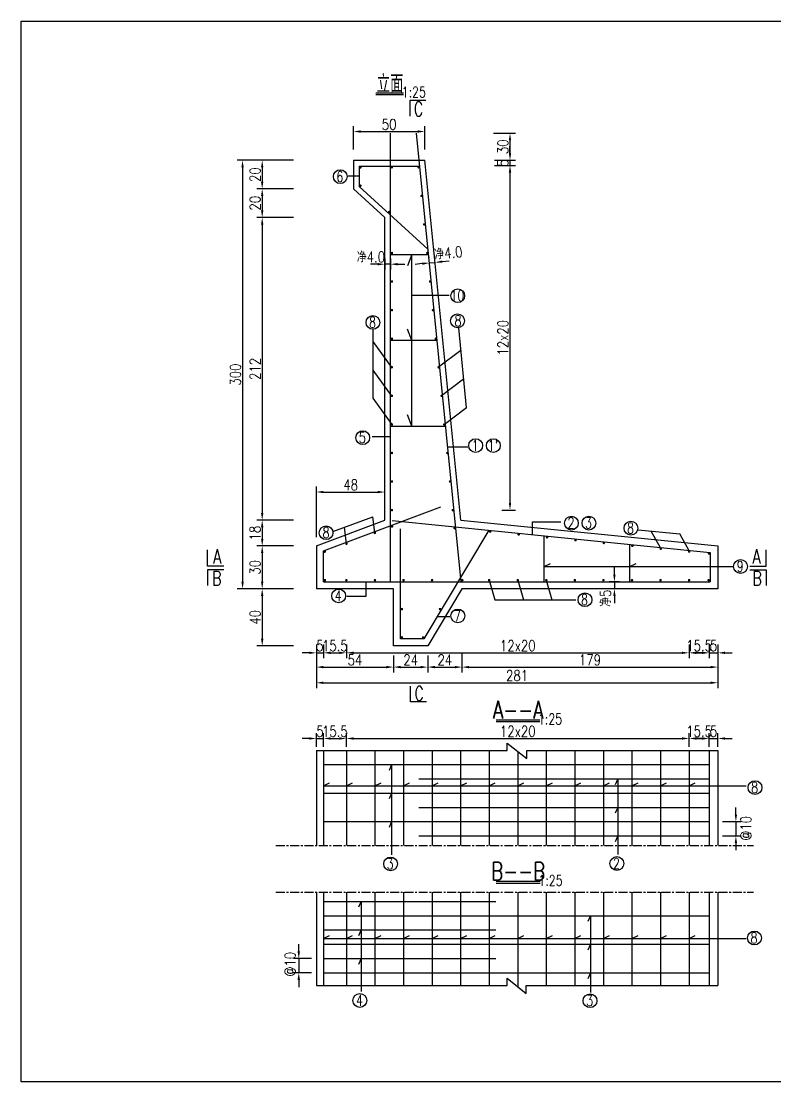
# Model space of a CAD drawing. Header units: millimetres. Extents: x 2923 to 12523, y -1268 to 4624.
# Drawn here: x 3448 to 3976, y -1268 to -525 of the extents above; entities that cross this region are included whole.
import ezdxf
from ezdxf.enums import TextEntityAlignment as Align

# ---------------------------------------------------------------- set-up
doc = ezdxf.new("R2010")
doc.units = ezdxf.units.MM
doc.linetypes.add('CENTER', pattern=[2, 1.25, -0.25, 0.25, -0.25])
for name, color, linetype in [('lk', 7, 'Continuous'), ('中心线', 3, 'CENTER'), ('文字', 7, 'Continuous'), ('标注', 4, 'Continuous'), ('钢筋', 6, 'Continuous')]:
    doc.layers.add(name, color=color, linetype=linetype)
doc.styles.add('XGhz', font='simplex1.shx', dxfattribs={"width": 0.8, "bigfont": 'hztxt.shx'})
doc.styles.add('XGsz', font='simplex1.shx', dxfattribs={"width": 0.8, "bigfont": 'hztxt.shx'})
doc.styles.add('数字', font='simplex1.shx', dxfattribs={"width": 0.8, "bigfont": 'hztxt.shx'})
doc.dimstyles.new('STANDARD25', dxfattribs={"dimscale": 2.5, "dimtxt": 3, "dimasz": 2, "dimexe": 1.5, "dimexo": 2.5, "dimgap": 0.5, "dimtad": 1, "dimdec": 0, "dimrnd": 0.1, "dimzin": 0, "dimdsep": 46, "dimtxsty": 'XGsz', "dimcen": 0.09, "dimdle": 1, "dimclrd": 256, "dimclre": 256, "dimclrt": 256, "dimadec": 0, "dimazin": 0, "dimtfac": 1, "dimtdec": 0, "dimtix": 1, "dimtmove": 2, "dimatfit": 3, "dimfxl": 0, "dimtolj": 1, "dimtzin": 0, "dimlwd": -1, "dimlwe": -1, "dimarcsym": 0})

# ---------------------------------------------------------------- blocks, each defined once
blk = doc.blocks.new('*D105')
at = {"layer": 'DEFPOINTS', "color": 0}
for p in [(3645.24, -922.82), (3616.99, -962.82), (3645.24, -962.82)]:
    blk.add_point(p, dxfattribs=at)
at = {"layer": '标注'}
for p, q in [((3638.99, -922.82), (3613.24, -922.82)), ((3616.99, -927.82), (3616.99, -957.82)), ((3638.99, -962.82), (3613.24, -962.82))]:
    blk.add_line(p, q, dxfattribs=at)
for points in [[(3616.15, -927.82), (3617.82, -927.82), (3616.99, -922.82)], [(3616.15, -957.82), (3617.82, -957.82), (3616.99, -962.82)]]:
    blk.add_solid(points, dxfattribs=at)
at = {"layer": '标注', "insert": (3611.99, -942.82), "char_height": 7.5, "attachment_point": 5, "rotation": 90, "style": 'XGsz'}
blk.add_mtext('\\A1;40', dxfattribs=at)
blk = doc.blocks.new('*D106')
at = {"layer": 'DEFPOINTS', "color": 0}
for p in [(3645.24, -892.82), (3616.99, -922.82), (3645.24, -922.82)]:
    blk.add_point(p, dxfattribs=at)
at = {"layer": '标注'}
for p, q in [((3638.99, -892.82), (3613.24, -892.82)), ((3616.99, -897.82), (3616.99, -917.82)), ((3638.99, -922.82), (3613.24, -922.82))]:
    blk.add_line(p, q, dxfattribs=at)
for points in [[(3616.15, -897.82), (3617.82, -897.82), (3616.99, -892.82)], [(3616.15, -917.82), (3617.82, -917.82), (3616.99, -922.82)]]:
    blk.add_solid(points, dxfattribs=at)
at = {"layer": '标注', "insert": (3611.99, -907.82), "char_height": 7.5, "attachment_point": 5, "rotation": 90, "style": 'XGsz'}
blk.add_mtext('\\A1;30', dxfattribs=at)
blk = doc.blocks.new('*D101')
at = {"layer": 'DEFPOINTS', "color": 0}
for p in [(3623.22, -622.82), (3603.24, -922.82), (3645.24, -922.82)]:
    blk.add_point(p, dxfattribs=at)
at = {"layer": '标注'}
for p, q in [((3616.97, -622.82), (3599.49, -622.82)), ((3603.24, -627.82), (3603.24, -917.82)), ((3638.99, -922.82), (3599.49, -922.82))]:
    blk.add_line(p, q, dxfattribs=at)
for points in [[(3602.41, -627.82), (3604.08, -627.82), (3603.24, -622.82)], [(3602.41, -917.82), (3604.08, -917.82), (3603.24, -922.82)]]:
    blk.add_solid(points, dxfattribs=at)
at = {"layer": '标注', "insert": (3598.24, -772.82), "char_height": 7.5, "attachment_point": 5, "rotation": 90, "style": 'XGsz'}
blk.add_mtext('\\A1;300', dxfattribs=at)
blk = doc.blocks.new('*D107')
at = {"layer": 'DEFPOINTS', "color": 0}
for p in [(3645.24, -874.82), (3616.99, -892.82), (3645.24, -892.82)]:
    blk.add_point(p, dxfattribs=at)
at = {"layer": '标注'}
for p, q in [((3638.99, -874.82), (3613.24, -874.82)), ((3616.99, -879.82), (3616.99, -887.82)), ((3638.99, -892.82), (3613.24, -892.82))]:
    blk.add_line(p, q, dxfattribs=at)
for points in [[(3616.15, -879.82), (3617.82, -879.82), (3616.99, -874.82)], [(3616.15, -887.82), (3617.82, -887.82), (3616.99, -892.82)]]:
    blk.add_solid(points, dxfattribs=at)
at = {"layer": '标注', "insert": (3611.99, -883.82), "char_height": 7.5, "attachment_point": 5, "rotation": 90, "style": 'XGsz'}
blk.add_mtext('\\A1;18', dxfattribs=at)
blk = doc.blocks.new('*D100')
at = {"layer": 'DEFPOINTS', "color": 0}
for p in [(3645.24, -662.82), (3616.99, -874.82), (3645.24, -874.82)]:
    blk.add_point(p, dxfattribs=at)
at = {"layer": '标注'}
for p, q in [((3638.99, -662.82), (3613.24, -662.82)), ((3616.99, -667.82), (3616.99, -869.82)), ((3638.99, -874.82), (3613.24, -874.82))]:
    blk.add_line(p, q, dxfattribs=at)
for points in [[(3616.15, -667.82), (3617.82, -667.82), (3616.99, -662.82)], [(3616.15, -869.82), (3617.82, -869.82), (3616.99, -874.82)]]:
    blk.add_solid(points, dxfattribs=at)
at = {"layer": '标注', "insert": (3611.99, -768.82), "char_height": 7.5, "attachment_point": 5, "rotation": 90, "style": 'XGsz'}
blk.add_mtext('\\A1;212', dxfattribs=at)
blk = doc.blocks.new('*D109')
at = {"layer": 'DEFPOINTS', "color": 0}
for p in [(3645.24, -622.82), (3616.99, -642.82), (3645.24, -642.82)]:
    blk.add_point(p, dxfattribs=at)
at = {"layer": '标注'}
for p, q in [((3638.99, -622.82), (3613.24, -622.82)), ((3616.99, -627.82), (3616.99, -637.82)), ((3638.99, -642.82), (3613.24, -642.82))]:
    blk.add_line(p, q, dxfattribs=at)
for points in [[(3616.15, -627.82), (3617.82, -627.82), (3616.99, -622.82)], [(3616.15, -637.82), (3617.82, -637.82), (3616.99, -642.82)]]:
    blk.add_solid(points, dxfattribs=at)
at = {"layer": '标注', "insert": (3611.99, -632.82), "char_height": 7.5, "attachment_point": 5, "rotation": 90, "style": 'XGsz'}
blk.add_mtext('\\A1;20', dxfattribs=at)
blk = doc.blocks.new('*D108')
at = {"layer": 'DEFPOINTS', "color": 0}
for p in [(3623.22, -642.82), (3615.14, -662.82), (3616.99, -662.82)]:
    blk.add_point(p, dxfattribs=at)
at = {"layer": '标注'}
for p, q in [((3616.97, -642.82), (3613.24, -642.82)), ((3616.99, -647.82), (3616.99, -657.82)), ((3621.39, -662.82), (3620.74, -662.82))]:
    blk.add_line(p, q, dxfattribs=at)
for points in [[(3616.15, -647.82), (3617.82, -647.82), (3616.99, -642.82)], [(3616.15, -657.82), (3617.82, -657.82), (3616.99, -662.82)]]:
    blk.add_solid(points, dxfattribs=at)
at = {"layer": '标注', "insert": (3611.99, -652.82), "char_height": 7.5, "attachment_point": 5, "rotation": 90, "style": 'XGsz'}
blk.add_mtext('\\A1;20', dxfattribs=at)
blk = doc.blocks.new('*D102')
at = {"layer": 'DEFPOINTS', "color": 0}
for p in [(3654.9, -958.83), (3936.09, -961.59), (3936.09, -988.58)]:
    blk.add_point(p, dxfattribs=at)
at = {"layer": '标注'}
for p, q in [((3654.9, -965.08), (3654.9, -992.33)), ((3936.09, -967.84), (3936.09, -992.33)), ((3659.9, -988.58), (3931.09, -988.58))]:
    blk.add_line(p, q, dxfattribs=at)
for points in [[(3659.9, -987.75), (3659.9, -989.41), (3654.9, -988.58)], [(3931.09, -987.75), (3931.09, -989.41), (3936.09, -988.58)]]:
    blk.add_solid(points, dxfattribs=at)
at = {"layer": '标注', "insert": (3795.49, -983.58), "char_height": 7.5, "attachment_point": 5, "style": 'XGsz'}
blk.add_mtext('\\A1;281', dxfattribs=at)
blk = doc.blocks.new('*D103')
at = {"layer": 'DEFPOINTS', "color": 0}
for p in [(3756.9, -961.56), (3936.09, -963.69), (3936.09, -977.61)]:
    blk.add_point(p, dxfattribs=at)
at = {"layer": '标注'}
for p, q in [((3756.9, -967.81), (3756.9, -981.36)), ((3936.09, -969.94), (3936.09, -981.36)), ((3761.9, -977.61), (3931.09, -977.61))]:
    blk.add_line(p, q, dxfattribs=at)
for points in [[(3761.9, -976.78), (3761.9, -978.44), (3756.9, -977.61)], [(3931.09, -976.78), (3931.09, -978.44), (3936.09, -977.61)]]:
    blk.add_solid(points, dxfattribs=at)
at = {"layer": '标注', "insert": (3846.49, -972.61), "char_height": 7.5, "attachment_point": 5, "style": 'XGsz'}
blk.add_mtext('\\A1;179', dxfattribs=at)
blk = doc.blocks.new('*D104')
at = {"layer": 'DEFPOINTS', "color": 0}
for p in [(3654.9, -963.11), (3708.9, -963.2), (3708.9, -977.61)]:
    blk.add_point(p, dxfattribs=at)
at = {"layer": '标注'}
for p, q in [((3654.9, -969.36), (3654.9, -981.36)), ((3708.9, -969.45), (3708.9, -981.36)), ((3659.9, -977.61), (3703.9, -977.61))]:
    blk.add_line(p, q, dxfattribs=at)
for points in [[(3659.9, -976.78), (3659.9, -978.44), (3654.9, -977.61)], [(3703.9, -976.78), (3703.9, -978.44), (3708.9, -977.61)]]:
    blk.add_solid(points, dxfattribs=at)
at = {"layer": '标注', "insert": (3681.9, -972.61), "char_height": 7.5, "attachment_point": 5, "style": 'XGsz'}
blk.add_mtext('\\A1;54', dxfattribs=at)
blk = doc.blocks.new('*D112')
at = {"layer": 'DEFPOINTS', "color": 0}
for p in [(3702.9, -855.04), (3702.9, -874.82), (3654.9, -892.82)]:
    blk.add_point(p, dxfattribs=at)
at = {"layer": '标注'}
for p, q in [((3654.9, -886.57), (3654.9, -851.29)), ((3702.9, -868.57), (3702.9, -851.29)), ((3659.9, -855.04), (3697.9, -855.04))]:
    blk.add_line(p, q, dxfattribs=at)
for points in [[(3659.9, -854.21), (3659.9, -855.88), (3654.9, -855.04)], [(3697.9, -854.21), (3697.9, -855.88), (3702.9, -855.04)]]:
    blk.add_solid(points, dxfattribs=at)
at = {"layer": '标注', "insert": (3678.9, -850.04), "char_height": 7.5, "attachment_point": 5, "style": 'XGsz'}
blk.add_mtext('\\A1;48', dxfattribs=at)
blk = doc.blocks.new('*D111')
at = {"layer": 'DEFPOINTS', "color": 0}
for p in [(3708.9, -963.2), (3732.9, -963.2), (3732.9, -977.61)]:
    blk.add_point(p, dxfattribs=at)
at = {"layer": '标注'}
for p, q in [((3708.9, -969.45), (3708.9, -981.36)), ((3732.9, -969.45), (3732.9, -981.36)), ((3713.9, -977.61), (3727.9, -977.61))]:
    blk.add_line(p, q, dxfattribs=at)
for points in [[(3713.9, -976.78), (3713.9, -978.44), (3708.9, -977.61)], [(3727.9, -976.78), (3727.9, -978.44), (3732.9, -977.61)]]:
    blk.add_solid(points, dxfattribs=at)
at = {"layer": '标注', "insert": (3720.9, -972.61), "char_height": 7.5, "attachment_point": 5, "style": 'XGsz'}
blk.add_mtext('\\A1;24', dxfattribs=at)
blk = doc.blocks.new('*D110')
at = {"layer": 'DEFPOINTS', "color": 0}
for p in [(3732.9, -963.2), (3756.9, -962.99), (3756.9, -977.61)]:
    blk.add_point(p, dxfattribs=at)
at = {"layer": '标注'}
for p, q in [((3732.9, -969.45), (3732.9, -981.36)), ((3756.9, -969.24), (3756.9, -981.36)), ((3737.9, -977.61), (3751.9, -977.61))]:
    blk.add_line(p, q, dxfattribs=at)
for points in [[(3737.9, -976.78), (3737.9, -978.44), (3732.9, -977.61)], [(3751.9, -976.78), (3751.9, -978.44), (3756.9, -977.61)]]:
    blk.add_solid(points, dxfattribs=at)
at = {"layer": '标注', "insert": (3744.9, -972.61), "char_height": 7.5, "attachment_point": 5, "style": 'XGsz'}
blk.add_mtext('\\A1;24', dxfattribs=at)
blk = doc.blocks.new('*D113')
at = {"layer": 'DEFPOINTS', "color": 0}
for p in [(3873.45, -917.82), (3863.64, -922.82), (3873.45, -922.82)]:
    blk.add_point(p, dxfattribs=at)
at = {"layer": '文字'}
for p, q in [((3863.64, -912.82), (3863.64, -907.82)), ((3867.2, -917.82), (3859.89, -917.82)), ((3863.64, -917.82), (3863.64, -922.82)), ((3867.2, -922.82), (3859.89, -922.82)), ((3863.64, -927.82), (3863.64, -932.82))]:
    blk.add_line(p, q, dxfattribs=at)
for points in [[(3862.8, -912.82), (3864.47, -912.82), (3863.64, -917.82)], [(3862.8, -927.82), (3864.47, -927.82), (3863.64, -922.82)]]:
    blk.add_solid(points, dxfattribs=at)
at = {"layer": '文字', "insert": (3857.46, -931.46), "char_height": 7.5, "attachment_point": 5, "rotation": 90, "style": 'XGhz'}
blk.add_mtext('\\A1; 净5', dxfattribs=at)
blk = doc.blocks.new('*D114')
at = {"layer": 'DEFPOINTS', "color": 0}
for p in [(3933.12, -1085.82), (3933.12, -1095.82), (3948.7, -1095.82)]:
    blk.add_point(p, dxfattribs=at)
at = {"layer": '文字'}
for p, q in [((3948.7, -1080.82), (3948.7, -1075.82)), ((3939.37, -1085.82), (3952.45, -1085.82)), ((3948.7, -1085.82), (3948.7, -1095.82)), ((3939.37, -1095.82), (3952.45, -1095.82)), ((3948.7, -1100.82), (3948.7, -1105.82))]:
    blk.add_line(p, q, dxfattribs=at)
for points in [[(3947.87, -1080.82), (3949.54, -1080.82), (3948.7, -1085.82)], [(3947.87, -1100.82), (3949.54, -1100.82), (3948.7, -1095.82)]]:
    blk.add_solid(points, dxfattribs=at)
at = {"layer": '文字', "insert": (3955.74, -1090.44), "char_height": 7.5, "attachment_point": 5, "rotation": 90, "style": 'XGsz'}
blk.add_mtext('\\A1;@10', dxfattribs=at)
blk = doc.blocks.new('*D115')
at = {"layer": 'DEFPOINTS', "color": 0}
for p in [(3657.83, -1181.64), (3642.6, -1191.64), (3657.83, -1191.64)]:
    blk.add_point(p, dxfattribs=at)
at = {"layer": '文字'}
for p, q in [((3642.6, -1176.64), (3642.6, -1171.64)), ((3651.58, -1181.64), (3638.85, -1181.64)), ((3642.6, -1181.64), (3642.6, -1191.64)), ((3651.58, -1191.64), (3638.85, -1191.64)), ((3642.6, -1196.64), (3642.6, -1201.64))]:
    blk.add_line(p, q, dxfattribs=at)
for points in [[(3641.77, -1176.64), (3643.44, -1176.64), (3642.6, -1181.64)], [(3641.77, -1196.64), (3643.44, -1196.64), (3642.6, -1191.64)]]:
    blk.add_solid(points, dxfattribs=at)
at = {"layer": '文字', "insert": (3636.56, -1185.59), "char_height": 7.5, "attachment_point": 5, "rotation": 90, "style": 'XGsz'}
blk.add_mtext('\\A1;@10', dxfattribs=at)
blk = doc.blocks.new('*D267')
at = {"layer": 'DEFPOINTS', "color": 0}
for p in [(3773.4, -626.37), (3778.58, -867.66), (3790.51, -867.66)]:
    blk.add_point(p, dxfattribs=at)
at = {"layer": '标注'}
for p, q in [((3779.65, -626.37), (3794.26, -626.37)), ((3790.51, -631.37), (3790.51, -862.66)), ((3784.83, -867.66), (3794.26, -867.66))]:
    blk.add_line(p, q, dxfattribs=at)
for points in [[(3789.68, -631.37), (3791.34, -631.37), (3790.51, -626.37)], [(3789.68, -862.66), (3791.34, -862.66), (3790.51, -867.66)]]:
    blk.add_solid(points, dxfattribs=at)
at = {"layer": '标注', "insert": (3785.51, -747.02), "char_height": 7.5, "attachment_point": 5, "rotation": 90, "style": 'XGsz'}
blk.add_mtext('\\A1;12x20', dxfattribs=at)
blk = doc.blocks.new('*D268')
at = {"layer": 'DEFPOINTS', "color": 0}
for p in [(3772.65, -603.88), (3773.4, -622.82), (3790.51, -622.82)]:
    blk.add_point(p, dxfattribs=at)
at = {"layer": '标注'}
for p, q in [((3778.9, -603.88), (3794.26, -603.88)), ((3790.51, -608.88), (3790.51, -617.82)), ((3779.65, -622.82), (3794.26, -622.82))]:
    blk.add_line(p, q, dxfattribs=at)
for points in [[(3789.68, -608.88), (3791.34, -608.88), (3790.51, -603.88)], [(3789.68, -617.82), (3791.34, -617.82), (3790.51, -622.82)]]:
    blk.add_solid(points, dxfattribs=at)
at = {"layer": '标注', "insert": (3785.51, -613.35), "char_height": 7.5, "attachment_point": 5, "rotation": 90, "style": 'XGsz'}
blk.add_mtext('\\A1;30', dxfattribs=at)
blk = doc.blocks.new('*D269')
at = {"layer": 'DEFPOINTS', "color": 0}
for p in [(3773.4, -622.82), (3773.4, -626.37), (3790.51, -626.37)]:
    blk.add_point(p, dxfattribs=at)
at = {"layer": '标注'}
for p, q in [((3790.51, -617.82), (3790.51, -612.82)), ((3779.65, -622.82), (3794.26, -622.82)), ((3790.51, -622.82), (3790.51, -626.37)), ((3779.65, -626.37), (3794.26, -626.37)), ((3790.51, -631.37), (3790.51, -636.37))]:
    blk.add_line(p, q, dxfattribs=at)
for points in [[(3789.68, -617.82), (3791.34, -617.82), (3790.51, -622.82)], [(3789.68, -631.37), (3791.34, -631.37), (3790.51, -626.37)]]:
    blk.add_solid(points, dxfattribs=at)
at = {"layer": '标注', "insert": (3785.51, -624.6), "char_height": 7.5, "attachment_point": 5, "rotation": 90, "style": 'XGsz'}
blk.add_mtext('\\A1;5', dxfattribs=at)
blk = doc.blocks.new('*D275')
at = {"layer": 'DEFPOINTS', "color": 0}
for p in [(3659.9, -1027.59), (3654.9, -1039.73), (3659.9, -1039.73)]:
    blk.add_point(p, dxfattribs=at)
at = {"layer": '标注'}
for p, q in [((3654.9, -1033.48), (3654.9, -1023.84)), ((3659.9, -1033.48), (3659.9, -1023.84)), ((3649.9, -1027.59), (3644.9, -1027.59)), ((3654.9, -1027.59), (3659.9, -1027.59)), ((3664.9, -1027.59), (3669.9, -1027.59))]:
    blk.add_line(p, q, dxfattribs=at)
for points in [[(3649.9, -1026.75), (3649.9, -1028.42), (3654.9, -1027.59)], [(3664.9, -1026.75), (3664.9, -1028.42), (3659.9, -1027.59)]]:
    blk.add_solid(points, dxfattribs=at)
at = {"layer": '标注', "insert": (3657.4, -1022.59), "char_height": 7.5, "attachment_point": 5, "style": 'XGsz'}
blk.add_mtext('\\A1;5', dxfattribs=at)
blk = doc.blocks.new('*D276')
at = {"layer": 'DEFPOINTS', "color": 0}
for p in [(3675.94, -1027.59), (3659.9, -1039.73), (3675.94, -1039.73)]:
    blk.add_point(p, dxfattribs=at)
at = {"layer": '标注'}
for p, q in [((3659.9, -1033.48), (3659.9, -1023.84)), ((3675.94, -1033.48), (3675.94, -1023.84)), ((3664.9, -1027.59), (3670.94, -1027.59))]:
    blk.add_line(p, q, dxfattribs=at)
for points in [[(3664.9, -1026.75), (3664.9, -1028.42), (3659.9, -1027.59)], [(3670.94, -1026.75), (3670.94, -1028.42), (3675.94, -1027.59)]]:
    blk.add_solid(points, dxfattribs=at)
at = {"layer": '标注', "insert": (3667.92, -1022.59), "char_height": 7.5, "attachment_point": 5, "style": 'XGsz'}
blk.add_mtext('\\A1;15.5', dxfattribs=at)
blk = doc.blocks.new('*D277')
at = {"layer": 'DEFPOINTS', "color": 0}
for p in [(3915.94, -1027.59), (3675.94, -1039.73), (3915.94, -1039.73)]:
    blk.add_point(p, dxfattribs=at)
at = {"layer": '标注'}
for p, q in [((3675.94, -1033.48), (3675.94, -1023.84)), ((3915.94, -1033.48), (3915.94, -1023.84)), ((3680.94, -1027.59), (3910.94, -1027.59))]:
    blk.add_line(p, q, dxfattribs=at)
for points in [[(3680.94, -1026.75), (3680.94, -1028.42), (3675.94, -1027.59)], [(3910.94, -1026.75), (3910.94, -1028.42), (3915.94, -1027.59)]]:
    blk.add_solid(points, dxfattribs=at)
at = {"layer": '标注', "insert": (3795.94, -1022.59), "char_height": 7.5, "attachment_point": 5, "style": 'XGsz'}
blk.add_mtext('\\A1;12x20', dxfattribs=at)
blk = doc.blocks.new('*D278')
at = {"layer": 'DEFPOINTS', "color": 0}
for p in [(3930.06, -1027.59), (3915.94, -1039.73), (3930.06, -1039.73)]:
    blk.add_point(p, dxfattribs=at)
at = {"layer": '标注'}
for p, q in [((3915.94, -1033.48), (3915.94, -1023.84)), ((3930.06, -1033.48), (3930.06, -1023.84)), ((3920.94, -1027.59), (3925.06, -1027.59))]:
    blk.add_line(p, q, dxfattribs=at)
for points in [[(3920.94, -1026.75), (3920.94, -1028.42), (3915.94, -1027.59)], [(3925.06, -1026.75), (3925.06, -1028.42), (3930.06, -1027.59)]]:
    blk.add_solid(points, dxfattribs=at)
at = {"layer": '标注', "insert": (3923, -1022.59), "char_height": 7.5, "attachment_point": 5, "style": 'XGsz'}
blk.add_mtext('\\A1;15.5', dxfattribs=at)
blk = doc.blocks.new('*D279')
at = {"layer": 'DEFPOINTS', "color": 0}
for p in [(3936.09, -1027.59), (3930.06, -1039.73), (3936.09, -1039.73)]:
    blk.add_point(p, dxfattribs=at)
at = {"layer": '标注'}
for p, q in [((3930.06, -1033.48), (3930.06, -1023.84)), ((3936.09, -1033.48), (3936.09, -1023.84)), ((3925.06, -1027.59), (3920.06, -1027.59)), ((3930.06, -1027.59), (3936.09, -1027.59)), ((3941.09, -1027.59), (3946.09, -1027.59))]:
    blk.add_line(p, q, dxfattribs=at)
for points in [[(3925.06, -1026.75), (3925.06, -1028.42), (3930.06, -1027.59)], [(3941.09, -1026.75), (3941.09, -1028.42), (3936.09, -1027.59)]]:
    blk.add_solid(points, dxfattribs=at)
at = {"layer": '标注', "insert": (3933.08, -1022.59), "char_height": 7.5, "attachment_point": 5, "style": 'XGsz'}
blk.add_mtext('\\A1;5', dxfattribs=at)
blk = doc.blocks.new('*D282')
at = {"layer": 'DEFPOINTS', "color": 0}
for p in [(3675.94, -955.48), (3915.94, -955.48), (3915.94, -967.62)]:
    blk.add_point(p, dxfattribs=at)
at = {"layer": '标注'}
for p, q in [((3675.94, -961.73), (3675.94, -971.37)), ((3915.94, -961.73), (3915.94, -971.37)), ((3680.94, -967.62), (3910.94, -967.62))]:
    blk.add_line(p, q, dxfattribs=at)
for points in [[(3680.94, -966.79), (3680.94, -968.45), (3675.94, -967.62)], [(3910.94, -966.79), (3910.94, -968.45), (3915.94, -967.62)]]:
    blk.add_solid(points, dxfattribs=at)
at = {"layer": '标注', "insert": (3795.94, -962.62), "char_height": 7.5, "attachment_point": 5, "style": 'XGsz'}
blk.add_mtext('\\A1;12x20', dxfattribs=at)
blk = doc.blocks.new('*D284')
at = {"layer": 'DEFPOINTS', "color": 0}
for p in [(3930.06, -955.48), (3936.09, -955.48), (3936.09, -967.62)]:
    blk.add_point(p, dxfattribs=at)
at = {"layer": '标注'}
for p, q in [((3930.06, -961.73), (3930.06, -971.37)), ((3936.09, -961.73), (3936.09, -971.37)), ((3925.06, -967.62), (3920.06, -967.62)), ((3930.06, -967.62), (3936.09, -967.62)), ((3941.09, -967.62), (3946.09, -967.62))]:
    blk.add_line(p, q, dxfattribs=at)
for points in [[(3925.06, -966.79), (3925.06, -968.45), (3930.06, -967.62)], [(3941.09, -966.79), (3941.09, -968.45), (3936.09, -967.62)]]:
    blk.add_solid(points, dxfattribs=at)
at = {"layer": '标注', "insert": (3933.08, -962.62), "char_height": 7.5, "attachment_point": 5, "style": 'XGsz'}
blk.add_mtext('\\A1;5', dxfattribs=at)
blk = doc.blocks.new('*D283')
at = {"layer": 'DEFPOINTS', "color": 0}
for p in [(3915.94, -955.48), (3930.06, -955.48), (3930.06, -967.62)]:
    blk.add_point(p, dxfattribs=at)
at = {"layer": '标注'}
for p, q in [((3915.94, -961.73), (3915.94, -971.37)), ((3930.06, -961.73), (3930.06, -971.37)), ((3920.94, -967.62), (3925.06, -967.62))]:
    blk.add_line(p, q, dxfattribs=at)
for points in [[(3920.94, -966.79), (3920.94, -968.45), (3915.94, -967.62)], [(3925.06, -966.79), (3925.06, -968.45), (3930.06, -967.62)]]:
    blk.add_solid(points, dxfattribs=at)
at = {"layer": '标注', "insert": (3923, -962.62), "char_height": 7.5, "attachment_point": 5, "style": 'XGsz'}
blk.add_mtext('\\A1;15.5', dxfattribs=at)
blk = doc.blocks.new('*D281')
at = {"layer": 'DEFPOINTS', "color": 0}
for p in [(3659.9, -955.48), (3675.94, -955.48), (3675.94, -967.62)]:
    blk.add_point(p, dxfattribs=at)
at = {"layer": '标注'}
for p, q in [((3659.9, -961.73), (3659.9, -971.37)), ((3675.94, -961.73), (3675.94, -971.37)), ((3664.9, -967.62), (3670.94, -967.62))]:
    blk.add_line(p, q, dxfattribs=at)
for points in [[(3664.9, -966.79), (3664.9, -968.45), (3659.9, -967.62)], [(3670.94, -966.79), (3670.94, -968.45), (3675.94, -967.62)]]:
    blk.add_solid(points, dxfattribs=at)
at = {"layer": '标注', "insert": (3667.92, -962.62), "char_height": 7.5, "attachment_point": 5, "style": 'XGsz'}
blk.add_mtext('\\A1;15.5', dxfattribs=at)
blk = doc.blocks.new('*D280')
at = {"layer": 'DEFPOINTS', "color": 0}
for p in [(3654.9, -955.48), (3659.9, -955.48), (3659.9, -967.62)]:
    blk.add_point(p, dxfattribs=at)
at = {"layer": '标注'}
for p, q in [((3654.9, -961.73), (3654.9, -971.37)), ((3659.9, -961.73), (3659.9, -971.37)), ((3649.9, -967.62), (3644.9, -967.62)), ((3654.9, -967.62), (3659.9, -967.62)), ((3664.9, -967.62), (3669.9, -967.62))]:
    blk.add_line(p, q, dxfattribs=at)
for points in [[(3649.9, -966.79), (3649.9, -968.45), (3654.9, -967.62)], [(3664.9, -966.79), (3664.9, -968.45), (3659.9, -967.62)]]:
    blk.add_solid(points, dxfattribs=at)
at = {"layer": '标注', "insert": (3657.4, -962.62), "char_height": 7.5, "attachment_point": 5, "style": 'XGsz'}
blk.add_mtext('\\A1;5', dxfattribs=at)
blk = doc.blocks.new('*D318')
at = {"layer": 'DEFPOINTS', "color": 0}
for p in [(3730.89, -602.67), (3680.92, -621.57), (3730.89, -621.57)]:
    blk.add_point(p, dxfattribs=at)
at = {"layer": '标注'}
for p, q in [((3680.92, -615.32), (3680.92, -598.92)), ((3730.89, -615.32), (3730.89, -598.92)), ((3685.92, -602.67), (3725.89, -602.67))]:
    blk.add_line(p, q, dxfattribs=at)
for points in [[(3685.92, -601.83), (3685.92, -603.5), (3680.92, -602.67)], [(3725.89, -601.83), (3725.89, -603.5), (3730.89, -602.67)]]:
    blk.add_solid(points, dxfattribs=at)
at = {"layer": '标注', "insert": (3705.9, -597.67), "char_height": 7.5, "attachment_point": 5, "style": 'XGsz'}
blk.add_mtext('\\A1;50', dxfattribs=at)
blk = doc.blocks.new('*D319')
at = {"layer": 'DEFPOINTS', "color": 0}
for p in [(3702.88, -685.36), (3706.88, -685.36), (3702.88, -695.53)]:
    blk.add_point(p, dxfattribs=at)
at = {"layer": '标注'}
for p, q in [((3697.88, -695.53), (3692.88, -695.53)), ((3702.88, -691.61), (3702.88, -699.28)), ((3706.88, -695.53), (3702.88, -695.53)), ((3706.88, -691.61), (3706.88, -699.28)), ((3711.88, -695.53), (3716.88, -695.53))]:
    blk.add_line(p, q, dxfattribs=at)
for points in [[(3697.88, -694.7), (3697.88, -696.37), (3702.88, -695.53)], [(3711.88, -694.7), (3711.88, -696.37), (3706.88, -695.53)]]:
    blk.add_solid(points, dxfattribs=at)
at = {"layer": '标注', "insert": (3693.12, -690.45), "char_height": 7.5, "attachment_point": 5, "style": 'XGsz'}
blk.add_mtext('\\A1;净4.0', dxfattribs=at)
blk = doc.blocks.new('*D320')
at = {"layer": 'DEFPOINTS', "color": 0}
for p in [(3734.15, -695.66), (3738.03, -694.27), (3738.13, -695.26)]:
    blk.add_point(p, dxfattribs=at)
at = {"layer": '标注'}
for p, q in [((3733.53, -689.44), (3733.68, -690.94)), ((3737.51, -689.04), (3737.66, -690.54)), ((3729.08, -695.17), (3724.1, -695.67)), ((3734.05, -694.67), (3738.03, -694.27)), ((3743.01, -693.77), (3747.98, -693.28))]:
    blk.add_line(p, q, dxfattribs=at)
for points in [[(3729, -694.34), (3729.16, -696), (3734.05, -694.67)], [(3742.93, -692.95), (3743.09, -694.6), (3738.03, -694.27)]]:
    blk.add_solid(points, dxfattribs=at)
at = {"layer": '标注', "insert": (3747.38, -687.7), "char_height": 7.5, "attachment_point": 5, "rotation": 5.71059, "style": 'XGsz'}
blk.add_mtext('\\A1;净4.0', dxfattribs=at)

msp = doc.modelspace()

# ---------------------------------------------------------------- linework, layer by layer
at = {"layer": 'DEFPOINTS'}
msp.add_lwpolyline([(3448.22, -525.43), (4498.22, -525.43), (4498.22, -1267.93), (3448.22, -1267.93), (3448.22, -525.43)], dxfattribs=at)
at = {"layer": 'lk'}
for p, q in [((3680.92, -622.82), (3680.92, -642.82)), ((3680.92, -622.82), (3730.89, -622.82)), ((3756.09, -874.82), (3730.89, -622.82)), ((3702.88, -662.82), (3680.92, -642.82)), ((3702.88, -874.83), (3702.88, -662.82)), ((3654.9, -892.82), (3702.9, -874.82)), ((3756.09, -874.82), (3936.09, -892.82)), ((3654.9, -892.82), (3654.9, -922.82)), ((3936.09, -892.82), (3936.09, -922.82)), ((3708.9, -922.82), (3654.9, -922.82)), ((3708.9, -962.82), (3708.9, -922.82)), ((3756.9, -922.82), (3732.9, -962.82)), ((3936.09, -922.82), (3756.9, -922.82)), ((3732.9, -962.82), (3708.9, -962.82)), ((3788.45, -1030.86), (3802.31, -1041.57)), ((3788.45, -1036.04), (3788.45, -1030.86)), ((3654.9, -1036.1), (3788.45, -1036.1)), ((3654.9, -1036.1), (3654.9, -1102.5)), ((3802.31, -1041.63), (3802.31, -1036.1)), ((3802.31, -1036.1), (3936.09, -1036.1)), ((3936.09, -1036.1), (3936.09, -1102.5)), ((3654.9, -1135.09), (3654.9, -1200.56)), ((3936.09, -1135.09), (3936.09, -1200.56)), ((3788.54, -1195.38), (3801.78, -1206.09)), ((3788.54, -1200.56), (3788.54, -1195.38)), ((3654.9, -1200.56), (3788.54, -1200.56)), ((3801.78, -1206.09), (3801.78, -1200.56)), ((3801.78, -1200.56), (3936.09, -1200.56))]:
    msp.add_line(p, q, dxfattribs=at)
at = {"layer": '中心线', "ltscale": 5}
for p, q in [((3626.59, -1102.5), (3961.09, -1102.5)), ((3626.59, -1135.09), (3961.09, -1135.09))]:
    msp.add_line(p, q, dxfattribs=at)
at = {"layer": '文字'}
for p, q in [((3689.47, -917.82), (3689.47, -928.08)), ((3689.47, -928.08), (3676.26, -928.08))]:
    msp.add_line(p, q, dxfattribs=at)
at = {"layer": '标注'}
for p, q in [((3696.6, -576.85), (3715.99, -576.85)), ((3731.64, -580.97), (3720.4, -580.97)), ((3720.4, -580.97), (3720.4, -591.83)), ((3684.92, -633.94), (3677.16, -633.94)), ((3721.71, -688.75), (3718.76, -696.58)), ((3721.71, -808.83), (3721.71, -688.75)), ((3721.71, -717.33), (3748.02, -717.33)), ((3694.55, -741.12), (3694.55, -789.36)), ((3721.76, -748.97), (3718.81, -741.14)), ((3760.17, -796.01), (3754.57, -740)), ((3694.55, -749.76), (3707.82, -768.1)), ((3756.1, -756.02), (3740.53, -767.71)), ((3694.55, -769.84), (3707.82, -788.19)), ((3758.06, -776.02), (3742.5, -787.71)), ((3694.55, -789.36), (3707.82, -807.71)), ((3721.71, -808.83), (3718.76, -801)), ((3760.17, -796.01), (3744.6, -807.71)), ((3706.88, -816.32), (3694.03, -816.32)), ((3746.92, -823.3), (3761.1, -823.3)), ((3666.53, -882.73), (3694.41, -872.44)), ((3695.77, -883.49), (3694.41, -872.44)), ((3806.34, -876.02), (3826.2, -876.02)), ((3806.34, -884.87), (3806.34, -876.02)), ((3675.98, -891.21), (3674.57, -879.76)), ((3880.27, -881.47), (3909.35, -884.38)), ((3896.02, -894.14), (3889.42, -882.38)), ((3916.02, -896.25), (3909.35, -884.38)), ((3578.79, -907.02), (3578.79, -895.5)), ((3969.79, -907.02), (3969.79, -895.5)), ((3814.36, -907.1), (3818.86, -905.11)), ((3874.37, -907.1), (3878.87, -905.11)), ((3590.03, -907.02), (3578.79, -907.02)), ((3578.79, -909.6), (3578.79, -920.43)), ((3590.03, -909.6), (3578.79, -909.6)), ((3814.36, -907.1), (3947.06, -907.1)), ((3958.55, -907.02), (3969.79, -907.02)), ((3958.55, -909.6), (3969.79, -909.6)), ((3969.79, -909.6), (3969.79, -920.43)), ((3776.01, -916.74), (3779.92, -930.54)), ((3796.01, -916.74), (3799.92, -930.54)), ((3815.94, -916.74), (3819.85, -930.54)), ((3779.92, -930.54), (3836.7, -930.54)), ((3739.39, -942.29), (3748.36, -942.29)), ((3720.86, -1001.93), (3720.86, -991.06)), ((3732.1, -1001.93), (3720.86, -1001.93)), ((3780.84, -1015.75), (3811.41, -1015.75)), ((3707.57, -1045.82), (3705.79, -1049.94)), ((3707.57, -1045.82), (3707.57, -1108.97)), ((3659.9, -1060.84), (3664.15, -1058.74)), ((3659.9, -1060.84), (3955.81, -1060.84)), ((3675.94, -1060.84), (3680.2, -1058.74)), ((3695.94, -1060.84), (3700.2, -1058.74)), ((3715.94, -1060.84), (3720.2, -1058.74)), ((3735.94, -1060.84), (3740.2, -1058.74)), ((3755.94, -1060.84), (3760.2, -1058.74)), ((3775.94, -1060.84), (3780.2, -1058.74)), ((3795.94, -1060.84), (3800.2, -1058.74)), ((3815.94, -1060.84), (3820.2, -1058.74)), ((3835.94, -1060.84), (3840.2, -1058.74)), ((3855.94, -1060.84), (3860.2, -1058.74)), ((3865.93, -1055.82), (3864.15, -1059.94)), ((3865.93, -1055.82), (3865.93, -1108.8)), ((3875.94, -1060.84), (3880.2, -1058.74)), ((3895.94, -1060.84), (3900.2, -1058.74)), ((3915.94, -1060.84), (3920.2, -1058.74)), ((3707.57, -1065.82), (3705.79, -1069.94)), ((3865.93, -1075.82), (3864.15, -1079.94)), ((3707.57, -1085.82), (3705.79, -1089.94)), ((3865.93, -1095.82), (3864.15, -1099.94)), ((3780.72, -1128.81), (3811.7, -1128.81)), ((3686.31, -1141.64), (3684.52, -1145.76)), ((3686.31, -1141.64), (3686.31, -1204.72)), ((3846.82, -1151.64), (3845.04, -1155.76)), ((3846.82, -1151.64), (3846.82, -1205.32)), ((3659.9, -1167.68), (3664.15, -1165.58)), ((3675.94, -1167.68), (3680.2, -1165.58)), ((3686.31, -1161.64), (3684.52, -1165.76)), ((3695.94, -1167.68), (3700.2, -1165.58)), ((3715.94, -1167.68), (3720.2, -1165.58)), ((3735.94, -1167.68), (3740.2, -1165.58)), ((3755.94, -1167.68), (3760.2, -1165.58)), ((3775.94, -1167.68), (3780.2, -1165.58)), ((3795.94, -1167.68), (3800.2, -1165.58)), ((3815.94, -1167.68), (3820.2, -1165.58)), ((3835.94, -1167.68), (3840.2, -1165.58)), ((3855.94, -1167.68), (3860.2, -1165.58)), ((3875.94, -1167.68), (3880.2, -1165.58)), ((3895.94, -1167.68), (3900.2, -1165.58)), ((3915.94, -1167.68), (3920.2, -1165.58)), ((3659.9, -1167.68), (3955.81, -1167.68)), ((3846.82, -1171.64), (3845.04, -1175.76)), ((3686.31, -1181.64), (3684.52, -1185.76)), ((3846.82, -1191.64), (3845.04, -1195.76))]:
    msp.add_line(p, q, dxfattribs=at)
for centre in [(3671.66, -634.24), (3753.93, -717.62), (3694.55, -736.28), (3753.8, -735.22), (3687.38, -816.99), (3766.47, -822.55), (3778.86, -822.55), (3833.52, -876.79), (3845.78, -876.79), (3875.22, -880.38), (3661.7, -883.53), (3951.97, -907.18), (3670.53, -927.81), (3843.02, -930.43), (3753.96, -941.8), (3962.09, -1061.97), (3706.92, -1115.41), (3865.38, -1115.16), (3961.69, -1167.25), (3685.36, -1210.97), (3846.56, -1211.18)]:
    msp.add_circle(centre, 4.84, dxfattribs=at)
at = {"layer": '钢筋'}
for p, q in [((3696.6, -575.6), (3715.99, -575.6)), ((3706.88, -917.82), (3706.88, -603.88)), ((3706.88, -622.82), (3706.88, -604.08)), ((3756.37, -917.82), (3724.97, -603.88)), ((3684.92, -626.82), (3727.27, -626.82)), ((3684.92, -626.82), (3684.92, -641.05)), ((3733.08, -684.91), (3684.92, -641.05)), ((3706.88, -688.75), (3733.46, -688.75)), ((3706.88, -748.84), (3739.47, -748.84)), ((3706.88, -808.83), (3745.47, -808.83)), ((3659.9, -896.29), (3742.11, -865.46)), ((3707.9, -875.03), (3930.79, -897.32)), ((3713.9, -957.82), (3713.9, -880.82)), ((3775.68, -881.8), (3730.07, -957.82)), ((3814.36, -917.82), (3814.36, -885.67)), ((3659.9, -917.82), (3659.9, -896.29)), ((3874.37, -917.82), (3874.37, -891.67)), ((3930.79, -897.32), (3930.79, -917.82)), ((3659.9, -917.82), (3770.98, -917.82)), ((3757.09, -917.82), (3930.79, -917.82)), ((3730.07, -957.82), (3713.9, -957.82)), ((3780.84, -1014.5), (3811.41, -1014.5)), ((3659.9, -1036.1), (3659.9, -1102.5)), ((3675.94, -1036.1), (3675.94, -1102.5)), ((3695.94, -1036.1), (3695.94, -1102.5)), ((3715.94, -1036.1), (3715.94, -1102.5)), ((3735.94, -1036.1), (3735.94, -1102.5)), ((3755.94, -1036.1), (3755.94, -1102.5)), ((3775.94, -1036.1), (3775.94, -1102.5)), ((3795.94, -1036.71), (3795.94, -1102.5)), ((3815.94, -1036.1), (3815.94, -1102.5)), ((3835.94, -1036.1), (3835.94, -1102.5)), ((3855.94, -1036.1), (3855.94, -1102.5)), ((3875.94, -1036.1), (3875.94, -1102.5)), ((3895.94, -1036.1), (3895.94, -1102.5)), ((3915.94, -1036.1), (3915.94, -1102.5)), ((3930.06, -1036.1), (3930.06, -1102.5)), ((3659.9, -1045.82), (3930.06, -1045.82)), ((3726.6, -1055.82), (3930.06, -1055.82)), ((3659.9, -1065.82), (3930.06, -1065.82)), ((3726.6, -1075.82), (3930.06, -1075.82)), ((3659.9, -1085.82), (3930.06, -1085.82)), ((3726.6, -1095.82), (3930.06, -1095.82)), ((3780.72, -1127.56), (3811.7, -1127.56)), ((3659.9, -1135.09), (3659.9, -1200.56)), ((3675.94, -1135.09), (3675.94, -1200.56)), ((3695.94, -1135.09), (3695.94, -1200.56)), ((3715.94, -1135.09), (3715.94, -1200.56)), ((3735.94, -1135.09), (3735.94, -1200.56)), ((3755.94, -1135.09), (3755.94, -1200.56)), ((3775.94, -1135.09), (3775.94, -1200.56)), ((3795.94, -1135.09), (3795.94, -1201.37)), ((3815.94, -1135.09), (3815.94, -1200.56)), ((3835.94, -1135.09), (3835.94, -1200.56)), ((3855.94, -1135.09), (3855.94, -1200.56)), ((3875.94, -1135.09), (3875.94, -1200.56)), ((3895.94, -1135.09), (3895.94, -1200.56)), ((3915.94, -1135.09), (3915.94, -1200.56)), ((3930.06, -1135.09), (3930.06, -1200.56)), ((3659.9, -1141.64), (3780.56, -1141.64)), ((3659.9, -1151.64), (3930.06, -1151.64)), ((3659.9, -1161.64), (3780.56, -1161.64)), ((3659.9, -1171.64), (3930.06, -1171.64)), ((3659.9, -1181.64), (3780.56, -1181.64)), ((3659.9, -1191.64), (3930.06, -1191.64))]:
    msp.add_line(p, q, dxfattribs=at)
at = {"layer": '钢筋', "const_width": 0.875}
for points in [[(3686.25, -627.71, -1), (3685.38, -627.71, -1)], [(3708.26, -627.71, -1), (3707.39, -627.71, -1)], [(3726.97, -627.71, -1), (3726.1, -627.71, -1)], [(3686.25, -640.59, -1), (3685.38, -640.59, -1)], [(3729.02, -647.71, -1), (3728.14, -647.71, -1)], [(3706.43, -658.91, -1), (3705.56, -658.91, -1)], [(3730.9, -667.71, -1), (3730.03, -667.71, -1)], [(3708.26, -687.71, -1), (3707.39, -687.71, -1)], [(3733.06, -687.71, -1), (3732.18, -687.71, -1)], [(3708.26, -707.71, -1), (3707.39, -707.71, -1)], [(3735, -707.71, -1), (3734.12, -707.71, -1)], [(3708.26, -727.71, -1), (3707.39, -727.71, -1)], [(3737.04, -727.71, -1), (3736.17, -727.71, -1)], [(3708.26, -747.71, -1), (3707.39, -747.71, -1)], [(3738.96, -747.71, -1), (3738.08, -747.71, -1)], [(3708.26, -767.71, -1), (3707.39, -767.71, -1)], [(3740.97, -767.71, -1), (3740.1, -767.71, -1)], [(3708.26, -787.71, -1), (3707.39, -787.71, -1)], [(3743.06, -787.71, -1), (3742.18, -787.71, -1)], [(3708.26, -807.71, -1), (3707.39, -807.71, -1)], [(3744.95, -807.71, -1), (3744.08, -807.71, -1)], [(3708.26, -827.71, -1), (3707.39, -827.71, -1)], [(3747.08, -827.71, -1), (3746.2, -827.71, -1)], [(3708.26, -847.71, -1), (3707.39, -847.71, -1)], [(3748.98, -847.71, -1), (3748.11, -847.71, -1)], [(3708.26, -867.71, -1), (3707.39, -867.71, -1)], [(3750.89, -867.71, -1), (3750.02, -867.71, -1)], [(3696.31, -883.68, -1), (3695.44, -883.68, -1)], [(3708.35, -879.12, -1), (3707.48, -879.12, -1)], [(3752.2, -880.38, -1), (3751.33, -880.3, -1)], [(3777.11, -882.8, -1), (3776.24, -882.71, -1)], [(3676.42, -891.21, -1), (3675.54, -891.21, -1)], [(3797.01, -884.79, -1), (3796.14, -884.7, -1)], [(3816.91, -886.78, -1), (3816.04, -886.69, -1)], [(3836.81, -888.77, -1), (3835.94, -888.68, -1)], [(3856.71, -890.76, -1), (3855.84, -890.67, -1)], [(3661.25, -896.77, -1), (3660.38, -896.77, -1)], [(3876.61, -892.75, -1), (3875.74, -892.66, -1)], [(3896.51, -894.74, -1), (3895.64, -894.65, -1)], [(3916.42, -896.73, -1), (3915.54, -896.64, -1)], [(3930.34, -898.19, -1), (3929.47, -898.11, -1)], [(3661.28, -916.74, -1), (3660.41, -916.74, -1)], [(3676.38, -916.74, -1), (3675.51, -916.74, -1)], [(3696.38, -916.74, -1), (3695.51, -916.74, -1)], [(3716.38, -916.74, -1), (3715.51, -916.74, -1)], [(3736.38, -916.74, -1), (3735.51, -916.74, -1)], [(3757.6, -916.74, -1), (3756.73, -916.74, -1)], [(3776.38, -916.74, -1), (3775.51, -916.74, -1)], [(3796.38, -916.74, -1), (3795.51, -916.74, -1)], [(3816.38, -916.74, -1), (3815.51, -916.74, -1)], [(3836.38, -916.74, -1), (3835.51, -916.74, -1)], [(3856.38, -916.74, -1), (3855.51, -916.74, -1)], [(3876.38, -916.74, -1), (3875.51, -916.74, -1)], [(3896.38, -916.74, -1), (3895.51, -916.74, -1)], [(3916.38, -916.74, -1), (3915.51, -916.74, -1)], [(3930.08, -916.74, -1), (3929.21, -916.74, -1)], [(3715.26, -936.99, -1), (3714.38, -936.99, -1)], [(3741.94, -936.99, -1), (3741.07, -936.99, -1)], [(3715.26, -956.81, -1), (3714.38, -956.81, -1)], [(3730.18, -956.85, -1), (3729.3, -956.85, -1)]]:
    msp.add_lwpolyline(points, format="xyb", close=True, dxfattribs=at)

# ---------------------------------------------------------------- texts
at = {"layer": '文字', "width": 0.75}
for s, height, style, p in [('立面', 12.5, 'XGhz', (3706.58, -568.56)), ('1:25', 7.5, '数字', (3723.16, -575.04)), ('C', 10, 'XGhz', (3726.48, -586.83)), ('6', 7.5, '数字', (3671.37, -634.17)), ('10', 7.5, '数字', (3753.65, -717.56)), ('8', 7.5, '数字', (3694.26, -736.21)), ('8', 7.5, '数字', (3754.09, -735.16)), ('5', 7.5, '数字', (3687.09, -816.92)), ('1', 7.5, '数字', (3766.19, -822.49)), ("1'", 7.5, '数字', (3778.57, -822.49)), ('2', 7.5, '数字', (3833.23, -876.72)), ('3', 7.5, '数字', (3845.49, -876.72)), ('8', 7.5, '数字', (3661.71, -883.46)), ('8', 7.5, '数字', (3874.94, -880.32)), ('A', 10, 'XGhz', (3585.45, -900.15)), ('A', 10, 'XGhz', (3963.13, -900.15)), ('9', 7.5, '数字', (3951.69, -907.12)), ('B', 10, 'XGhz', (3585.09, -915.45)), ('B', 10, 'XGhz', (3963.49, -915.45)), ('4', 7.5, '数字', (3670.24, -927.75)), ('8', 7.5, '数字', (3842.74, -930.36)), ('7', 7.5, '数字', (3753.67, -941.73)), ('C', 10, 'XGhz', (3726.94, -996.07)), ('A--A', 12.5, 'XGhz', (3796.3, -1007.46)), ('1:25', 7.5, '数字', (3818.57, -1013.94)), ('8', 7.5, '数字', (3961.81, -1061.9)), ('3', 7.5, '数字', (3706.64, -1115.35)), ('2', 7.5, '数字', (3865.09, -1115.09)), ('B--B', 12.5, 'XGhz', (3796.23, -1120.52)), ('1:25', 7.5, '数字', (3818.87, -1127)), ('8', 7.5, '数字', (3961.4, -1167.18)), ('4', 7.5, '数字', (3685.07, -1210.91)), ('3', 7.5, '数字', (3846.28, -1211.11))]:
    msp.add_text(s, height=height, dxfattribs=dict(at, style=style)).set_placement(p, align=Align.MIDDLE)

# ---------------------------------------------------------------- dimensions: what is measured, and where the dimension line sits
at = {"layer": '文字'}
dim = msp.add_linear_dim(base=(3863.64, -922.82), p1=(3873.45, -917.82), p2=(3873.45, -922.82), angle=90, text=' 净5', dimstyle='STANDARD25', override={"dimtxsty": 'XGhz'}, dxfattribs=at)
dim.commit()
dim.dimension.update_dxf_attribs({"geometry": '*D113', "text_midpoint": (3857.46, -931.46), "dimtype": 160})
for base, p1, p2, picture, middle in [((3948.7, -1095.82), (3933.12, -1085.82), (3933.12, -1095.82), '*D114', (3955.74, -1090.44)), ((3642.6, -1191.64), (3657.83, -1181.64), (3657.83, -1191.64), '*D115', (3636.56, -1185.59))]:
    dim = msp.add_linear_dim(base=base, p1=p1, p2=p2, angle=90, text='@10', dimstyle='STANDARD25', dxfattribs=at)
    dim.commit()
    dim.dimension.update_dxf_attribs({"geometry": picture, "text_midpoint": middle, "dimtype": 160})
at = {"layer": '标注'}
for base, p1, p2, picture, middle in [((3730.89, -602.67), (3680.92, -621.57), (3730.89, -621.57), '*D318', (3705.9, -597.67)), ((3702.9, -855.04), (3654.9, -892.82), (3702.9, -874.82), '*D112', (3678.9, -850.04)), ((3936.09, -988.58), (3654.9, -958.83), (3936.09, -961.59), '*D102', (3795.49, -983.58)), ((3708.9, -977.61), (3654.9, -963.11), (3708.9, -963.2), '*D104', (3681.9, -972.61)), ((3732.9, -977.61), (3708.9, -963.2), (3732.9, -963.2), '*D111', (3720.9, -972.61)), ((3756.9, -977.61), (3732.9, -963.2), (3756.9, -962.99), '*D110', (3744.9, -972.61)), ((3936.09, -977.61), (3756.9, -961.56), (3936.09, -963.69), '*D103', (3846.49, -972.61))]:
    dim = msp.add_linear_dim(base=base, p1=p1, p2=p2, dimstyle='STANDARD25', dxfattribs=at)
    dim.commit()
    dim.dimension.update_dxf_attribs({"geometry": picture, "text_midpoint": middle})
at = {"layer": '标注', "color": 8}
for base, p1, p2, text, picture, middle in [((3790.51, -622.82), (3772.65, -603.88), (3773.4, -622.82), '30', '*D268', (3785.51, -613.35)), ((3790.51, -626.37), (3773.4, -622.82), (3773.4, -626.37), '5', '*D269', (3785.51, -624.6)), ((3790.51, -867.66), (3773.4, -626.37), (3778.58, -867.66), '12x20', '*D267', (3785.51, -747.02))]:
    dim = msp.add_linear_dim(base=base, p1=p1, p2=p2, angle=90, text=text, dimstyle='STANDARD25', dxfattribs=at)
    dim.commit()
    dim.dimension.update_dxf_attribs({"geometry": picture, "text_midpoint": middle})
at = {"layer": '标注'}
for base, p1, p2, picture, middle in [((3603.24, -922.82), (3623.22, -622.82), (3645.24, -922.82), '*D101', (3598.24, -772.82)), ((3616.99, -642.82), (3645.24, -622.82), (3645.24, -642.82), '*D109', (3611.99, -632.82)), ((3616.99, -662.82), (3623.22, -642.82), (3615.14, -662.82), '*D108', (3611.99, -652.82)), ((3616.99, -874.82), (3645.24, -662.82), (3645.24, -874.82), '*D100', (3611.99, -768.82)), ((3616.99, -892.82), (3645.24, -874.82), (3645.24, -892.82), '*D107', (3611.99, -883.82)), ((3616.99, -922.82), (3645.24, -892.82), (3645.24, -922.82), '*D106', (3611.99, -907.82)), ((3616.99, -962.82), (3645.24, -922.82), (3645.24, -962.82), '*D105', (3611.99, -942.82))]:
    dim = msp.add_linear_dim(base=base, p1=p1, p2=p2, angle=90, dimstyle='STANDARD25', dxfattribs=at)
    dim.commit()
    dim.dimension.update_dxf_attribs({"geometry": picture, "text_midpoint": middle})
dim = msp.add_linear_dim(base=(3738.03, -694.27), p1=(3734.15, -695.66), p2=(3738.13, -695.26), angle=5.71059, text='净4.0', dimstyle='STANDARD25', dxfattribs=at)
dim.commit()
dim.dimension.update_dxf_attribs({"geometry": '*D320', "text_midpoint": (3747.38, -687.7), "dimtype": 161})
dim = msp.add_linear_dim(base=(3702.88, -695.53), p1=(3706.88, -685.36), p2=(3702.88, -685.36), text='净4.0', dimstyle='STANDARD25', dxfattribs=at)
dim.commit()
dim.dimension.update_dxf_attribs({"geometry": '*D319', "text_midpoint": (3693.12, -690.45), "dimtype": 160})
for base, p1, p2, text, picture, middle in [((3659.9, -967.62), (3654.9, -955.48), (3659.9, -955.48), '5', '*D280', (3657.4, -962.62)), ((3675.94, -967.62), (3659.9, -955.48), (3675.94, -955.48), '15.5', '*D281', (3667.92, -962.62)), ((3915.94, -967.62), (3675.94, -955.48), (3915.94, -955.48), '12x20', '*D282', (3795.94, -962.62)), ((3930.06, -967.62), (3915.94, -955.48), (3930.06, -955.48), '15.5', '*D283', (3923, -962.62)), ((3936.09, -967.62), (3930.06, -955.48), (3936.09, -955.48), '5', '*D284', (3933.08, -962.62)), ((3659.9, -1027.59), (3654.9, -1039.73), (3659.9, -1039.73), '5', '*D275', (3657.4, -1022.59)), ((3675.94, -1027.59), (3659.9, -1039.73), (3675.94, -1039.73), '15.5', '*D276', (3667.92, -1022.59)), ((3915.94, -1027.59), (3675.94, -1039.73), (3915.94, -1039.73), '12x20', '*D277', (3795.94, -1022.59)), ((3930.06, -1027.59), (3915.94, -1039.73), (3930.06, -1039.73), '15.5', '*D278', (3923, -1022.59)), ((3936.09, -1027.59), (3930.06, -1039.73), (3936.09, -1039.73), '5', '*D279', (3933.08, -1022.59))]:
    dim = msp.add_linear_dim(base=base, p1=p1, p2=p2, text=text, dimstyle='STANDARD25', dxfattribs=at)
    dim.commit()
    dim.dimension.update_dxf_attribs({"geometry": picture, "text_midpoint": middle})

doc.saveas('drawing.dxf')
